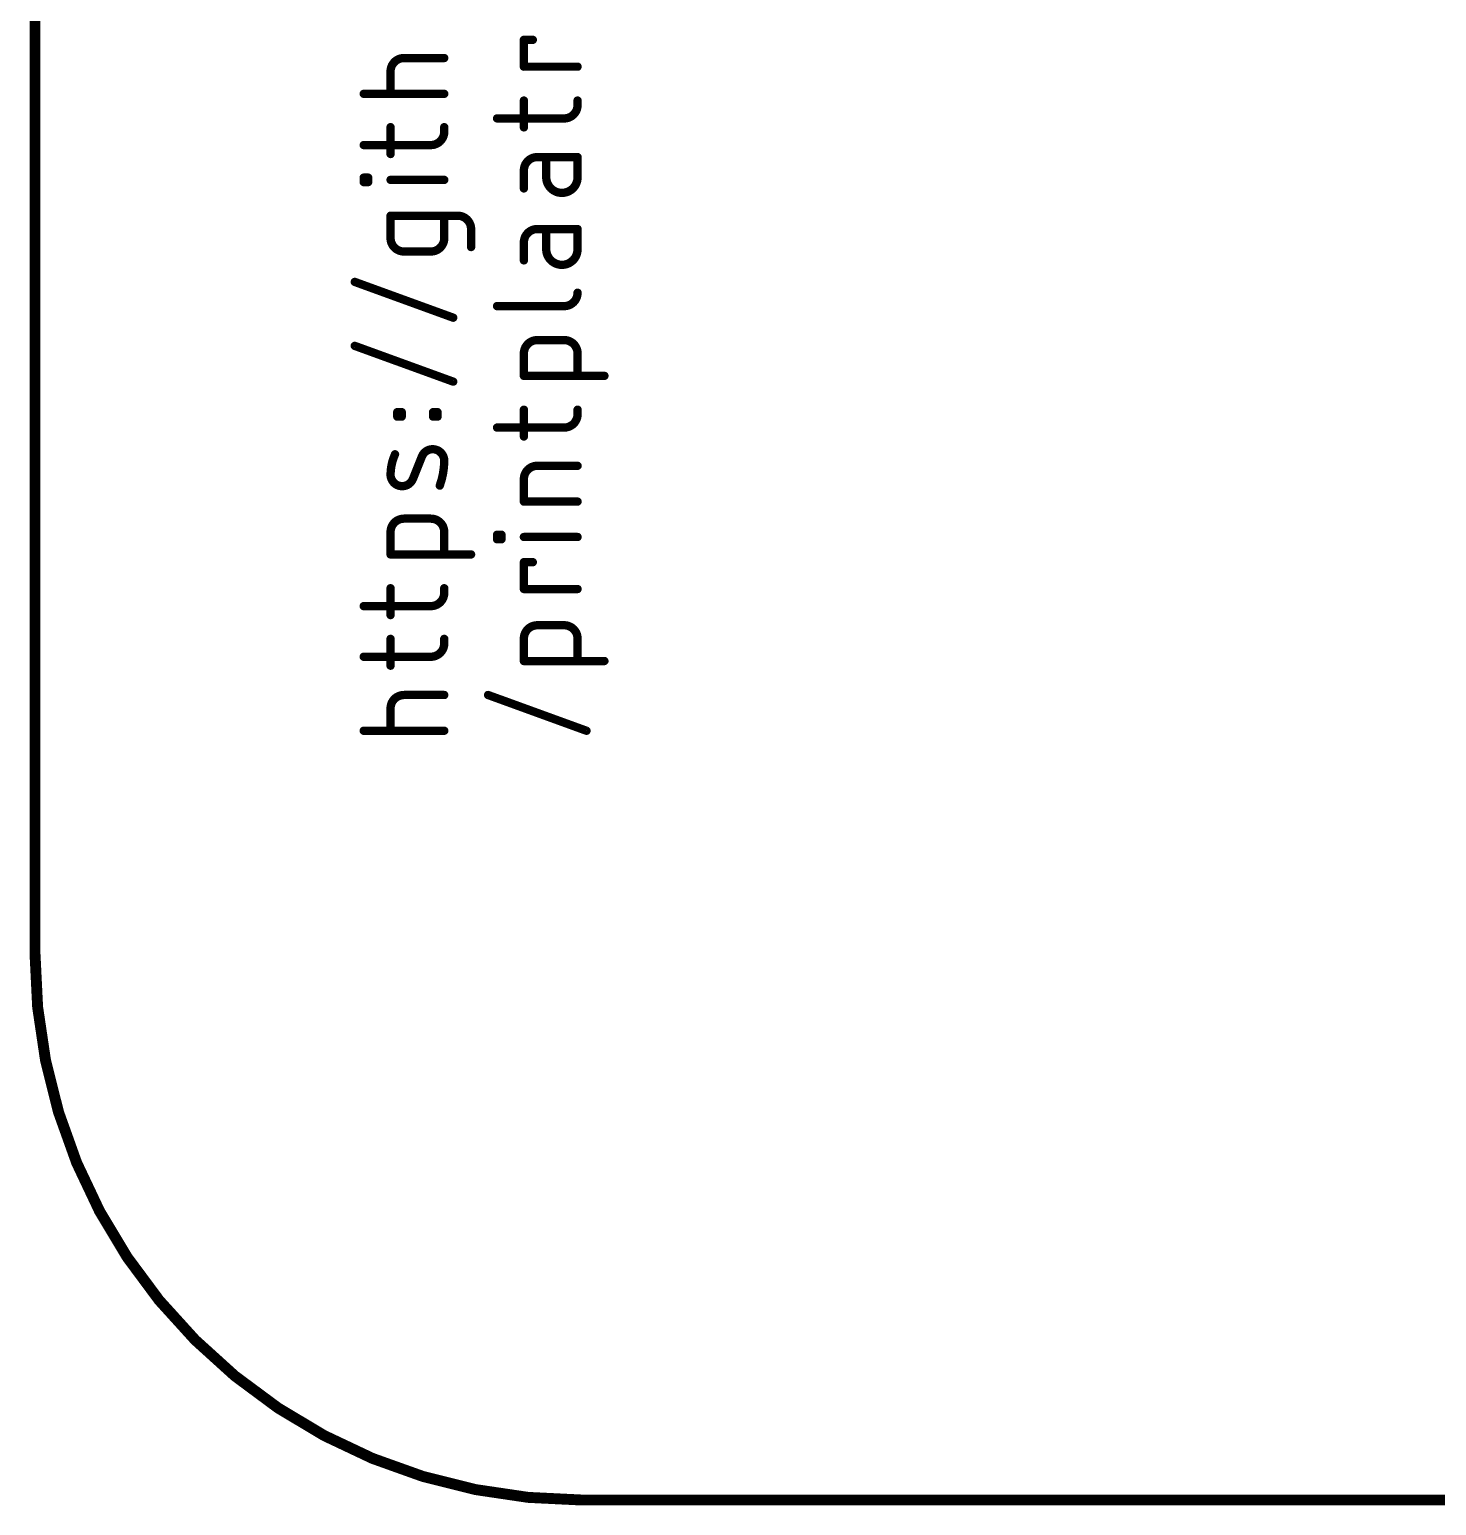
# Model space of a CAD drawing. Extents: x -0.1 to 70.1, y -0.1 to 54.
# Drawn here: x -0.05 to 12.82, y -0.05 to 13.45 of the extents above; entities that cross this region are included whole.
import ezdxf

# ---------------------------------------------------------------- set-up
doc = ezdxf.new("R2010")
doc.units = 0
doc.layers.add('20', color=31, linetype='CONTINUOUS')
doc.layers.add('25', color=253, linetype='CONTINUOUS')

msp = doc.modelspace()

# ---------------------------------------------------------------- linework, layer by layer
at = {"layer": '20', "const_width": 0.1}
for points in [[(0, 49), (0, 5)], [(5, 0), (65, 0)]]:
    msp.add_lwpolyline(points, dxfattribs=at)
at = {"layer": '20'}
for points, const_width in [([(0, 5, 0.4142), (5, 0)], 0.1), ([(0.025, 5, 1), (-0.025, 5)], 0.05), ([(-0.025, 5, 1), (0.025, 5)], 0.05), ([(5, 0.025, 1), (5, -0.025)], 0.05), ([(5, -0.025, 1), (5, 0.025)], 0.05)]:
    msp.add_lwpolyline(points, format="xyb", dxfattribs=dict(at, const_width=const_width))
at = {"layer": '25', "const_width": 0.0762}
for points in [[(4.4708, 13.1143), (4.4708, 13.3598)], [(4.4708, 13.3598), (4.5527, 13.3598)], [(3.2516, 12.8658), (3.2516, 13.0704)], [(3.3744, 13.1932), (3.7427, 13.1932)], [(4.9619, 13.1143), (4.4708, 13.1143)], [(3.7427, 12.8658), (3.0061, 12.8658)], [(4.4708, 12.559), (4.4708, 12.8045)], [(4.9619, 12.7636), (4.9619, 12.8045)], [(3.2516, 12.3151), (3.2516, 12.5607)], [(3.7427, 12.5197), (3.7427, 12.5607)], [(4.2253, 12.6408), (4.8391, 12.6408)], [(3.0061, 12.397), (3.6199, 12.397)], [(4.9619, 12.2869), (4.5936, 12.2869)], [(4.6754, 12.2869), (4.6754, 12.1028)], [(4.9619, 12.1028), (4.9619, 12.2869)], [(4.4708, 12.1642), (4.4708, 12.0005)], [(3.0061, 12.0581), (3.0061, 12.099)], [(3.0061, 12.099), (3.047, 12.099)], [(3.047, 12.0581), (3.0061, 12.0581)], [(3.047, 12.099), (3.047, 12.0581)], [(3.7427, 12.0786), (3.2516, 12.0786)], [(3.2516, 11.5459), (3.2516, 11.7505)], [(3.2516, 11.7505), (3.8655, 11.7505)], [(3.7427, 11.7505), (3.7427, 11.5459)], [(3.9882, 11.6277), (3.9882, 11.464)], [(4.9619, 11.6286), (4.5936, 11.6286)], [(4.6754, 11.6286), (4.6754, 11.4444)], [(4.9619, 11.4444), (4.9619, 11.6286)], [(4.4708, 11.5058), (4.4708, 11.3421)], [(3.6199, 11.4231), (3.3744, 11.4231)], [(3.8245, 10.8176), (2.9243, 11.145)], [(4.2253, 10.9234), (4.8391, 10.9234)], [(3.8245, 10.2324), (2.9243, 10.5598)], [(4.5936, 10.6126), (4.8391, 10.6126)], [(4.4708, 10.2852), (4.4708, 10.4899)], [(4.9619, 10.4899), (4.9619, 10.2852)], [(5.2074, 10.2852), (4.4708, 10.2852)], [(4.4708, 9.7304), (4.4708, 9.976)], [(4.9619, 9.9351), (4.9619, 9.976)], [(3.313, 9.9123), (3.313, 9.9532)], [(3.313, 9.9532), (3.3539, 9.9532)], [(3.3539, 9.9123), (3.313, 9.9123)], [(3.3539, 9.9532), (3.3539, 9.9123)], [(3.6404, 9.9123), (3.6404, 9.9532)], [(3.6404, 9.9532), (3.6813, 9.9532)], [(3.6813, 9.9123), (3.6404, 9.9123)], [(3.6813, 9.9532), (3.6813, 9.9123)], [(4.2253, 9.8123), (4.8391, 9.8123)], [(3.5381, 9.5474), (3.4562, 9.3428)], [(4.5936, 9.4625), (4.9619, 9.4625)], [(4.4708, 9.1351), (4.4708, 9.3397)], [(4.9619, 9.1351), (4.4708, 9.1351)], [(3.3744, 8.9789), (3.6199, 8.9789)], [(3.2516, 8.6515), (3.2516, 8.8561)], [(3.7427, 8.8561), (3.7427, 8.6515)], [(4.2253, 8.7907), (4.2253, 8.8316)], [(4.2253, 8.8316), (4.2662, 8.8316)], [(4.2662, 8.7907), (4.2253, 8.7907)], [(4.2662, 8.8316), (4.2662, 8.7907)], [(4.9619, 8.8111), (4.4708, 8.8111)], [(3.9882, 8.6515), (3.2516, 8.6515)], [(4.4708, 8.3351), (4.4708, 8.5806)], [(4.4708, 8.5806), (4.5527, 8.5806)], [(3.2516, 8.0967), (3.2516, 8.3423)], [(3.7427, 8.3013), (3.7427, 8.3423)], [(4.9619, 8.3351), (4.4708, 8.3351)], [(3.0061, 8.1786), (3.6199, 8.1786)], [(4.5936, 8.0036), (4.8391, 8.0036)], [(3.2516, 7.6334), (3.2516, 7.879)], [(3.7427, 7.838), (3.7427, 7.879)], [(4.4708, 7.6762), (4.4708, 7.8808)], [(4.9619, 7.8808), (4.9619, 7.6762)], [(3.0061, 7.7153), (3.6199, 7.7153)], [(5.2074, 7.6762), (4.4708, 7.6762)], [(3.3744, 7.3655), (3.7427, 7.3655)], [(5.0437, 7.0381), (4.1435, 7.3655)], [(3.2516, 7.0381), (3.2516, 7.2427)], [(3.7427, 7.0381), (3.0061, 7.0381)]]:
    msp.add_lwpolyline(points, dxfattribs=at)
at = {"layer": '25'}
for points, const_width in [([(4.4708, 13.3789, 1), (4.4708, 13.3408)], 0.0381), ([(4.4899, 13.3598, 1), (4.4518, 13.3598)], 0.0381), ([(4.5527, 13.3408, 1), (4.5527, 13.3789)], 0.0381), ([(3.3744, 13.1932, 0.4142), (3.2516, 13.0704)], 0.0762), ([(3.2707, 13.0704, 1), (3.2326, 13.0704)], 0.0381), ([(3.3744, 13.2123, 1), (3.3744, 13.1742)], 0.0381), ([(3.3744, 13.1742, 1), (3.3744, 13.2123)], 0.0381), ([(3.7427, 13.1742, 1), (3.7427, 13.2123)], 0.0381), ([(4.4708, 13.1333, 1), (4.4708, 13.0952)], 0.0381), ([(4.4518, 13.1143, 1), (4.4899, 13.1143)], 0.0381), ([(4.9619, 13.0952, 1), (4.9619, 13.1333)], 0.0381), ([(3.2326, 13.0704, 1), (3.2707, 13.0704)], 0.0381), ([(3.0061, 12.8849, 1), (3.0061, 12.8468)], 0.0381), ([(3.2326, 12.8658, 1), (3.2707, 12.8658)], 0.0381), ([(3.7427, 12.8468, 1), (3.7427, 12.8849)], 0.0381), ([(4.4899, 12.8045, 1), (4.4518, 12.8045)], 0.0381), ([(4.9809, 12.8045, 1), (4.9428, 12.8045)], 0.0381), ([(4.8391, 12.6408, 0.4142), (4.9619, 12.7636)], 0.0762), ([(4.9809, 12.7636, 1), (4.9428, 12.7636)], 0.0381), ([(4.9428, 12.7636, 1), (4.9809, 12.7636)], 0.0381), ([(3.2707, 12.5607, 1), (3.2326, 12.5607)], 0.0381), ([(3.7618, 12.5607, 1), (3.7237, 12.5607)], 0.0381), ([(4.2253, 12.6599, 1), (4.2253, 12.6218)], 0.0381), ([(4.4518, 12.559, 1), (4.4899, 12.559)], 0.0381), ([(4.8391, 12.6599, 1), (4.8391, 12.6218)], 0.0381), ([(4.8391, 12.6218, 1), (4.8391, 12.6599)], 0.0381), ([(3.0061, 12.416, 1), (3.0061, 12.3779)], 0.0381), ([(3.6199, 12.397, 0.4142), (3.7427, 12.5197)], 0.0762), ([(3.6199, 12.416, 1), (3.6199, 12.3779)], 0.0381), ([(3.6199, 12.3779, 1), (3.6199, 12.416)], 0.0381), ([(3.7617, 12.5197, 1), (3.7236, 12.5197)], 0.0381), ([(3.7237, 12.5197, 1), (3.7618, 12.5197)], 0.0381), ([(3.2326, 12.3151, 1), (3.2707, 12.3151)], 0.0381), ([(4.5936, 12.2869, 0.4142), (4.4708, 12.1642)], 0.0762), ([(4.5936, 12.306, 1), (4.5936, 12.2679)], 0.0381), ([(4.5936, 12.2679, 1), (4.5936, 12.306)], 0.0381), ([(4.6945, 12.2869, 1), (4.6564, 12.2869)], 0.0381), ([(4.9809, 12.2869, 1), (4.9428, 12.2869)], 0.0381), ([(4.9619, 12.2679, 1), (4.9619, 12.306)], 0.0381), ([(4.4899, 12.1642, 1), (4.4518, 12.1642)], 0.0381), ([(4.4518, 12.1642, 1), (4.4899, 12.1642)], 0.0381), ([(3.0252, 12.099, 1), (2.987, 12.099)], 0.0381), ([(3.0061, 12.1181, 1), (3.0061, 12.08)], 0.0381), ([(3.0061, 12.0771, 1), (3.0061, 12.039)], 0.0381), ([(2.987, 12.0581, 1), (3.0252, 12.0581)], 0.0381), ([(3.0661, 12.099, 1), (3.028, 12.099)], 0.0381), ([(3.028, 12.0581, 1), (3.0661, 12.0581)], 0.0381), ([(3.047, 12.08, 1), (3.047, 12.1181)], 0.0381), ([(3.047, 12.039, 1), (3.047, 12.0771)], 0.0381), ([(3.2516, 12.0976, 1), (3.2516, 12.0595)], 0.0381), ([(3.7427, 12.0595, 1), (3.7427, 12.0976)], 0.0381), ([(4.4518, 12.0005, 1), (4.4899, 12.0005)], 0.0381), ([(4.6754, 12.1028, 1), (4.9619, 12.1028)], 0.0762), ([(4.6945, 12.1028, 1), (4.6564, 12.1028)], 0.0381), ([(4.6564, 12.1028, 1), (4.6945, 12.1028)], 0.0381), ([(4.9809, 12.1028, 1), (4.9428, 12.1028)], 0.0381), ([(4.9428, 12.1028, 1), (4.9809, 12.1028)], 0.0381), ([(3.2516, 11.7695, 1), (3.2516, 11.7314)], 0.0381), ([(3.2707, 11.7505, 1), (3.2326, 11.7505)], 0.0381), ([(3.7618, 11.7505, 1), (3.7237, 11.7505)], 0.0381), ([(3.9882, 11.6277, 0.4142), (3.8655, 11.7505)], 0.0762), ([(3.8655, 11.7695, 1), (3.8655, 11.7314)], 0.0381), ([(3.8655, 11.7314, 1), (3.8655, 11.7695)], 0.0381), ([(4.0073, 11.6277, 1), (3.9692, 11.6277)], 0.0381), ([(3.9692, 11.6277, 1), (4.0073, 11.6277)], 0.0381), ([(4.5936, 11.6286, 0.4142), (4.4708, 11.5058)], 0.0762), ([(4.5936, 11.6476, 1), (4.5936, 11.6095)], 0.0381), ([(4.5936, 11.6095, 1), (4.5936, 11.6476)], 0.0381), ([(4.6945, 11.6286, 1), (4.6564, 11.6286)], 0.0381), ([(4.9809, 11.6286, 1), (4.9428, 11.6286)], 0.0381), ([(4.9619, 11.6095, 1), (4.9619, 11.6476)], 0.0381), ([(3.2516, 11.5459, 0.4142), (3.3744, 11.4231)], 0.0762), ([(3.2707, 11.5459, 1), (3.2326, 11.5459)], 0.0381), ([(3.2326, 11.5459, 1), (3.2707, 11.5459)], 0.0381), ([(3.6199, 11.4231, 0.4142), (3.7427, 11.5459)], 0.0762), ([(3.7618, 11.5459, 1), (3.7237, 11.5459)], 0.0381), ([(3.7237, 11.5459, 1), (3.7618, 11.5459)], 0.0381), ([(3.9692, 11.464, 1), (4.0073, 11.464)], 0.0381), ([(4.4899, 11.5058, 1), (4.4518, 11.5058)], 0.0381), ([(4.4518, 11.5058, 1), (4.4899, 11.5058)], 0.0381), ([(4.6754, 11.4444, 1), (4.9619, 11.4444)], 0.0762), ([(4.6945, 11.4444, 1), (4.6564, 11.4444)], 0.0381), ([(4.9809, 11.4444, 1), (4.9428, 11.4444)], 0.0381), ([(3.3744, 11.4421, 1), (3.3744, 11.404)], 0.0381), ([(3.3744, 11.404, 1), (3.3744, 11.4421)], 0.0381), ([(3.6199, 11.4421, 1), (3.6199, 11.404)], 0.0381), ([(3.6199, 11.404, 1), (3.6199, 11.4421)], 0.0381), ([(4.4518, 11.3421, 1), (4.4899, 11.3421)], 0.0381), ([(4.6564, 11.4444, 1), (4.6945, 11.4444)], 0.0381), ([(4.9428, 11.4444, 1), (4.9809, 11.4444)], 0.0381), ([(2.9308, 11.1629, 1), (2.9177, 11.1271)], 0.0381), ([(4.8391, 10.9234, 0.4142), (4.9619, 11.0462)], 0.0762), ([(4.9809, 11.0462, 1), (4.9428, 11.0462)], 0.0381), ([(4.2253, 10.9425, 1), (4.2253, 10.9044)], 0.0381), ([(4.8391, 10.9425, 1), (4.8391, 10.9044)], 0.0381), ([(4.8391, 10.9044, 1), (4.8391, 10.9425)], 0.0381), ([(3.818, 10.7997, 1), (3.8311, 10.8355)], 0.0381), ([(2.9308, 10.5777, 1), (2.9177, 10.5419)], 0.0381), ([(4.5936, 10.6126, 0.4142), (4.4708, 10.4899)], 0.0762), ([(4.5936, 10.6317, 1), (4.5936, 10.5936)], 0.0381), ([(4.5936, 10.5936, 1), (4.5936, 10.6317)], 0.0381), ([(4.8391, 10.6317, 1), (4.8391, 10.5936)], 0.0381), ([(4.9619, 10.4899, 0.4142), (4.8391, 10.6126)], 0.0762), ([(4.8391, 10.5936, 1), (4.8391, 10.6317)], 0.0381), ([(4.4899, 10.4899, 1), (4.4518, 10.4899)], 0.0381), ([(4.4518, 10.4899, 1), (4.4899, 10.4899)], 0.0381), ([(4.9809, 10.4899, 1), (4.9428, 10.4899)], 0.0381), ([(4.9428, 10.4899, 1), (4.9809, 10.4899)], 0.0381), ([(3.818, 10.2145, 1), (3.8311, 10.2503)], 0.0381), ([(4.4708, 10.3043, 1), (4.4708, 10.2662)], 0.0381), ([(4.4518, 10.2852, 1), (4.4899, 10.2852)], 0.0381), ([(4.9428, 10.2852, 1), (4.9809, 10.2852)], 0.0381), ([(5.2074, 10.2662, 1), (5.2074, 10.3043)], 0.0381), ([(4.4899, 9.976, 1), (4.4518, 9.976)], 0.0381), ([(4.9809, 9.976, 1), (4.9428, 9.976)], 0.0381), ([(3.313, 9.9723, 1), (3.313, 9.9342)], 0.0381), ([(3.313, 9.9314, 1), (3.313, 9.8933)], 0.0381), ([(3.3321, 9.9532, 1), (3.294, 9.9532)], 0.0381), ([(3.294, 9.9123, 1), (3.3321, 9.9123)], 0.0381), ([(3.373, 9.9532, 1), (3.3349, 9.9532)], 0.0381), ([(3.3349, 9.9123, 1), (3.373, 9.9123)], 0.0381), ([(3.3539, 9.9342, 1), (3.3539, 9.9723)], 0.0381), ([(3.3539, 9.8933, 1), (3.3539, 9.9314)], 0.0381), ([(3.6404, 9.9723, 1), (3.6404, 9.9342)], 0.0381), ([(3.6594, 9.9532, 1), (3.6213, 9.9532)], 0.0381), ([(3.6404, 9.9314, 1), (3.6404, 9.8933)], 0.0381), ([(3.6213, 9.9123, 1), (3.6594, 9.9123)], 0.0381), ([(3.7004, 9.9532, 1), (3.6623, 9.9532)], 0.0381), ([(3.6623, 9.9123, 1), (3.7004, 9.9123)], 0.0381), ([(3.6813, 9.9342, 1), (3.6813, 9.9723)], 0.0381), ([(3.6813, 9.8933, 1), (3.6813, 9.9314)], 0.0381), ([(4.8391, 9.8123, 0.4142), (4.9619, 9.9351)], 0.0762), ([(4.9809, 9.9351, 1), (4.9428, 9.935)], 0.0381), ([(4.9428, 9.9351, 1), (4.9809, 9.9351)], 0.0381), ([(4.2253, 9.8313, 1), (4.2253, 9.7932)], 0.0381), ([(4.4518, 9.7304, 1), (4.4899, 9.7304)], 0.0381), ([(4.8391, 9.8313, 1), (4.8391, 9.7932)], 0.0381), ([(4.8391, 9.7932, 1), (4.8391, 9.8313)], 0.0381), ([(3.2926, 9.5679, 0.1025), (3.2516, 9.3837)], 0.0762), ([(3.3099, 9.56, 1), (3.2752, 9.5757)], 0.0381), ([(3.7427, 9.5065, 0.8318), (3.5381, 9.5474)], 0.0762), ([(3.5204, 9.5545, 1), (3.5558, 9.5403)], 0.0381), ([(3.5558, 9.5403, 1), (3.5204, 9.5545)], 0.0381), ([(3.7018, 9.2814, 0.083), (3.7427, 9.5065)], 0.0762), ([(3.7237, 9.5068, 1), (3.7617, 9.5062)], 0.0381), ([(3.7617, 9.5062, 1), (3.7237, 9.5068)], 0.0381), ([(4.5936, 9.4625, 0.4142), (4.4708, 9.3397)], 0.0762), ([(4.5936, 9.4815, 1), (4.5936, 9.4434)], 0.0381), ([(4.5936, 9.4434, 1), (4.5936, 9.4815)], 0.0381), ([(4.9619, 9.4434, 1), (4.9619, 9.4815)], 0.0381), ([(3.2516, 9.3837, 0.8318), (3.4562, 9.3428)], 0.0762), ([(3.2326, 9.384, 1), (3.2707, 9.3834)], 0.0381), ([(3.2707, 9.3834, 1), (3.2326, 9.384)], 0.0381), ([(3.4386, 9.3499, 1), (3.4739, 9.3357)], 0.0381), ([(3.4739, 9.3357, 1), (3.4386, 9.3499)], 0.0381), ([(4.4899, 9.3397, 1), (4.4518, 9.3397)], 0.0381), ([(4.4518, 9.3397, 1), (4.4899, 9.3397)], 0.0381), ([(3.6839, 9.2879, 1), (3.7197, 9.275)], 0.0381), ([(4.4708, 9.1542, 1), (4.4708, 9.1161)], 0.0381), ([(4.4518, 9.1351, 1), (4.4899, 9.1351)], 0.0381), ([(4.9619, 9.1161, 1), (4.9619, 9.1542)], 0.0381), ([(3.3744, 8.9789, 0.4142), (3.2516, 8.8561)], 0.0762), ([(3.3744, 8.998, 1), (3.3744, 8.9599)], 0.0381), ([(3.3744, 8.9598, 1), (3.3744, 8.9979)], 0.0381), ([(3.7427, 8.8561, 0.4142), (3.6199, 8.9789)], 0.0762), ([(3.6199, 8.998, 1), (3.6199, 8.9599)], 0.0381), ([(3.6199, 8.9599, 1), (3.6199, 8.998)], 0.0381), ([(3.2707, 8.8561, 1), (3.2326, 8.8561)], 0.0381), ([(3.2326, 8.8561, 1), (3.2707, 8.8561)], 0.0381), ([(3.7618, 8.8561, 1), (3.7237, 8.8561)], 0.0381), ([(3.7237, 8.8561, 1), (3.7618, 8.8561)], 0.0381), ([(4.2443, 8.8316, 1), (4.2062, 8.8316)], 0.0381), ([(4.2062, 8.7907, 1), (4.2443, 8.7907)], 0.0381), ([(4.2253, 8.8506, 1), (4.2253, 8.8125)], 0.0381), ([(4.2253, 8.8097, 1), (4.2253, 8.7716)], 0.0381), ([(4.2853, 8.8316, 1), (4.2472, 8.8316)], 0.0381), ([(4.2472, 8.7907, 1), (4.2853, 8.7907)], 0.0381), ([(4.2662, 8.8125, 1), (4.2662, 8.8506)], 0.0381), ([(4.2662, 8.7716, 1), (4.2662, 8.8097)], 0.0381), ([(4.4708, 8.8302, 1), (4.4708, 8.7921)], 0.0381), ([(4.9619, 8.7921, 1), (4.9619, 8.8302)], 0.0381), ([(3.2516, 8.6706, 1), (3.2516, 8.6325)], 0.0381), ([(3.2326, 8.6515, 1), (3.2707, 8.6515)], 0.0381), ([(3.7237, 8.6515, 1), (3.7618, 8.6515)], 0.0381), ([(3.9882, 8.6325, 1), (3.9882, 8.6706)], 0.0381), ([(4.4708, 8.5996, 1), (4.4708, 8.5615)], 0.0381), ([(4.4899, 8.5806, 1), (4.4518, 8.5806)], 0.0381), ([(4.5527, 8.5615, 1), (4.5527, 8.5996)], 0.0381), ([(3.2707, 8.3423, 1), (3.2326, 8.3423)], 0.0381), ([(3.7618, 8.3423, 1), (3.7237, 8.3423)], 0.0381), ([(4.4708, 8.3541, 1), (4.4708, 8.316)], 0.0381), ([(4.9619, 8.316, 1), (4.9619, 8.3541)], 0.0381), ([(3.6199, 8.1786, 0.4142), (3.7427, 8.3013)], 0.0762), ([(3.7617, 8.3013, 1), (3.7236, 8.3013)], 0.0381), ([(3.7237, 8.3013, 1), (3.7618, 8.3013)], 0.0381), ([(4.4518, 8.3351, 1), (4.4899, 8.3351)], 0.0381), ([(3.0061, 8.1976, 1), (3.0061, 8.1595)], 0.0381), ([(3.2326, 8.0967, 1), (3.2707, 8.0967)], 0.0381), ([(3.6199, 8.1976, 1), (3.6199, 8.1595)], 0.0381), ([(3.6199, 8.1595, 1), (3.6199, 8.1976)], 0.0381), ([(4.5936, 8.0035, 0.4142), (4.4708, 7.8808)], 0.0762), ([(4.5936, 8.0226, 1), (4.5936, 7.9845)], 0.0381), ([(4.5936, 7.9845, 1), (4.5936, 8.0226)], 0.0381), ([(4.9619, 7.8808, 0.4142), (4.8391, 8.0036)], 0.0762), ([(4.8391, 8.0226, 1), (4.8391, 7.9845)], 0.0381), ([(4.8391, 7.9845, 1), (4.8391, 8.0226)], 0.0381), ([(3.2707, 7.879, 1), (3.2326, 7.879)], 0.0381), ([(3.6199, 7.7153, 0.4142), (3.7427, 7.838)], 0.0762), ([(3.7617, 7.838, 1), (3.7236, 7.838)], 0.0381), ([(3.7618, 7.879, 1), (3.7237, 7.879)], 0.0381), ([(3.7237, 7.838, 1), (3.7618, 7.838)], 0.0381), ([(4.4899, 7.8808, 1), (4.4518, 7.8808)], 0.0381), ([(4.4518, 7.8808, 1), (4.4899, 7.8808)], 0.0381), ([(4.9809, 7.8808, 1), (4.9428, 7.8808)], 0.0381), ([(4.9428, 7.8808, 1), (4.9809, 7.8808)], 0.0381), ([(3.0061, 7.7343, 1), (3.0061, 7.6962)], 0.0381), ([(3.6199, 7.7343, 1), (3.6199, 7.6962)], 0.0381), ([(3.6199, 7.6962, 1), (3.6199, 7.7343)], 0.0381), ([(4.4708, 7.6952, 1), (4.4708, 7.6571)], 0.0381), ([(5.2074, 7.6571, 1), (5.2074, 7.6952)], 0.0381), ([(3.2326, 7.6334, 1), (3.2707, 7.6334)], 0.0381), ([(4.4518, 7.6762, 1), (4.4899, 7.6762)], 0.0381), ([(4.9428, 7.6762, 1), (4.9809, 7.6762)], 0.0381), ([(3.3744, 7.3655, 0.4142), (3.2516, 7.2427)], 0.0762), ([(3.3744, 7.3845, 1), (3.3744, 7.3464)], 0.0381), ([(3.3744, 7.3464, 1), (3.3744, 7.3845)], 0.0381), ([(3.7427, 7.3464, 1), (3.7427, 7.3845)], 0.0381), ([(4.15, 7.3834, 1), (4.1369, 7.3476)], 0.0381), ([(3.2707, 7.2427, 1), (3.2326, 7.2427)], 0.0381), ([(3.2326, 7.2427, 1), (3.2707, 7.2427)], 0.0381), ([(3.0061, 7.0572, 1), (3.0061, 7.0191)], 0.0381), ([(3.2326, 7.0381, 1), (3.2707, 7.0381)], 0.0381), ([(3.7427, 7.0191, 1), (3.7427, 7.0572)], 0.0381), ([(5.0372, 7.0202, 1), (5.0503, 7.056)], 0.0381)]:
    msp.add_lwpolyline(points, format="xyb", dxfattribs=dict(at, const_width=const_width))

doc.saveas('drawing.dxf')
